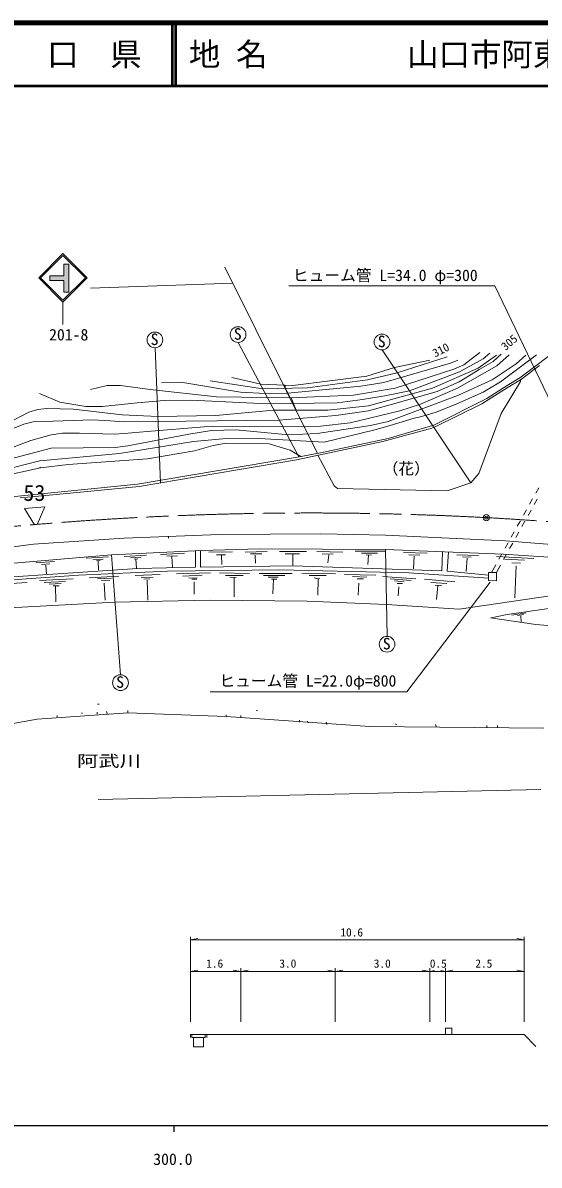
# Model space of a CAD drawing. Units: millimetres, scale not verified, with parts at other scales. Extents: x 40000 to 680000, y 20000 to 380000.
# Drawn here: x 344017 to 426008, y 198715 to 380000 of the extents above; entities that cross this region are included whole.
import ezdxf
from ezdxf.enums import TextEntityAlignment as Align

# ---------------------------------------------------------------- set-up
doc = ezdxf.new("R2010")
doc.units = ezdxf.units.MM
doc.header["$LTSCALE"] = 1000
doc.header["$PDMODE"] = 32
doc.header["$PDSIZE"] = 500
doc.linetypes.add('CHAIN', pattern=[18.5, 12, -1.5, 3.5, -1.5])
for name, color, linetype, lineweight in [('M-BGD', 7, 'Continuous', 13), ('M-BMK', 2, 'CHAIN', 13), ('M-BMK-SRVR', 3, 'Continuous', 13), ('M-STR-HTXT', 7, 'Continuous', 13), ('M-STR-STRC', 7, 'Continuous', 13), ('M-TTL', 2, 'Continuous', 140), ('M-TTL-BAND', 7, 'Continuous', 25), ('M-TTL-LINE', 7, 'Continuous', 50)]:
    doc.layers.add(name, color=color, linetype=linetype, lineweight=lineweight)
doc.layers.add('M-TTL-TXT', color=7, linetype='Continuous')
doc.styles.add('ＭＳ ゴシック', font='')
doc.styles.get('ＭＳ ゴシック').set_extended_font_data('MS Gothic')

msp = doc.modelspace()

# ---------------------------------------------------------------- hatches: boundary and pattern name
at = {"layer": 'M-STR-STRC'}
msp.add_hatch(color=256, dxfattribs=at).paths.add_polyline_path([(351345, 337279), (351345, 341698), (350514, 341698), (350514, 339857), (348328, 339857), (348328, 339136), (350546, 339136), (350546, 337279)])

# ---------------------------------------------------------------- linework, layer by layer
at = {"layer": 'M-BGD'}
for p, q in [((365024, 328436), (365871, 307016)), ((378232, 329283), (387862, 311123)), ((429032, 328267), (425900, 325896)), ((401092, 328098), (415147, 307016)), ((408628, 326489), (403040, 325304)), ((411422, 326997), (403463, 324457)), ((413115, 326489), (411930, 325981)), ((417094, 326658), (413369, 324626)), ((416586, 327674), (414046, 325727)), ((419211, 327251), (416332, 325219)), ((418195, 327590), (417094, 326658)), ((419973, 327420), (418703, 326235)), ((421243, 327336), (419296, 325558)), ((425561, 327336), (419888, 323018)), ((423868, 327251), (422344, 325896)), ((403040, 325304), (398637, 323949)), ((411930, 325981), (401346, 322933)), ((412438, 325050), (403124, 322002)), ((413369, 324626), (405410, 321578)), ((416332, 325219), (409051, 322002)), ((414046, 325727), (412438, 325050)), ((419296, 325558), (413030, 322002)), ((415909, 324626), (413284, 323018)), ((416502, 324965), (415909, 324626)), ((418703, 326235), (416502, 324965)), ((422344, 325896), (418534, 323356)), ((422922, 323637), (425900, 325896)), ((423021, 323356), (426069, 325642)), ((366040, 322848), (369427, 322933)), ((369427, 322933), (378571, 321409)), ((382127, 321917), (373745, 323187)), ((381788, 322679), (377216, 323695)), ((398637, 323949), (386868, 322425)), ((398722, 323356), (389239, 322086)), ((401346, 322933), (397706, 322340)), ((403463, 324457), (398722, 323356)), ((413284, 323018), (409813, 321494)), ((418534, 323356), (413200, 320901)), ((419888, 323018), (417094, 321409)), ((419973, 318022), (423021, 323102)), ((420904, 322425), (422922, 323637)), ((421074, 322171), (423021, 323356)), ((423021, 323102), (423021, 323356)), ((346652, 321155), (349869, 319800)), ((357404, 322425), (354780, 321832)), ((359521, 322425), (357404, 322425)), ((359521, 322425), (364262, 321832)), ((374761, 320647), (364262, 321832)), ((378571, 321409), (382550, 321155)), ((386868, 322425), (381788, 322679)), ((389239, 322086), (382127, 321917)), ((382550, 321155), (386106, 321240)), ((385514, 322425), (385683, 322340)), ((385683, 322340), (385683, 322086)), ((385683, 322086), (386445, 320562)), ((386106, 321240), (397706, 322340)), ((396520, 320901), (386614, 320478)), ((403124, 322002), (396520, 320901)), ((409051, 322002), (398891, 319208)), ((405410, 321578), (401516, 320816)), ((413200, 320901), (402024, 316752)), ((409813, 321494), (402701, 319462)), ((413030, 322002), (407188, 319462)), ((417094, 321409), (412946, 319546)), ((421074, 322171), (416925, 319546)), ((420904, 322425), (417687, 320393)), ((349869, 319800), (354018, 319123)), ((354018, 319123), (356642, 319123)), ((356642, 319123), (362146, 319716)), ((366464, 320054), (362146, 319716)), ((366464, 320054), (370697, 320139)), ((370697, 320139), (382889, 319546)), ((386614, 320478), (374761, 320647)), ((382889, 319546), (393980, 319716)), ((386445, 320562), (386614, 320478)), ((386614, 320478), (387376, 318615)), ((398891, 319208), (392456, 318530)), ((397960, 320224), (393980, 319716)), ((401516, 320816), (397960, 320224)), ((402701, 319462), (398891, 318446)), ((407188, 319462), (403886, 318446)), ((417687, 320393), (409305, 316160)), ((416925, 319546), (409474, 315906)), ((412946, 319546), (409644, 318192)), ((344958, 318192), (337254, 314212)), ((346398, 318615), (344958, 318192)), ((347837, 318784), (346398, 318615)), ((352070, 318700), (347837, 318784)), ((359775, 317768), (352070, 318700)), ((365448, 317514), (359775, 317768)), ((374676, 317684), (365448, 317514)), ((383820, 318530), (374676, 317684)), ((392456, 318530), (383820, 318530)), ((393726, 317684), (384667, 316922)), ((398891, 318446), (393726, 317684)), ((403886, 318446), (396012, 316498)), ((406172, 317260), (402362, 316075)), ((406934, 317430), (406172, 317260)), ((409644, 318192), (406934, 317430)), ((416417, 308455), (419973, 318022)), ((344196, 316329), (336322, 313112)), ((345636, 316668), (344196, 316329)), ((355118, 317006), (345636, 316668)), ((357828, 316837), (355118, 317006)), ((357828, 316837), (360114, 316668)), ((384667, 316922), (360114, 316668)), ((372814, 315906), (363754, 315144)), ((391271, 315990), (372814, 315906)), ((399230, 316075), (390763, 314805)), ((396012, 316498), (391271, 315990)), ((402024, 316752), (399230, 316075)), ((402362, 316075), (399907, 315398)), ((408966, 315652), (401177, 313535)), ((408712, 315990), (402024, 314043)), ((409305, 316160), (408712, 315990)), ((409474, 315906), (408966, 315652)), ((345297, 313704), (340810, 312011)), ((348514, 314636), (345297, 313704)), ((348514, 314636), (350292, 314890)), ((350292, 314890), (353002, 314890)), ((353002, 314890), (358590, 314720)), ((358590, 314720), (360114, 314805)), ((360114, 314805), (363754, 315144)), ((370358, 314720), (360706, 312858)), ((373999, 315313), (370358, 314720)), ((375777, 313958), (371120, 313535)), ((377894, 315398), (373999, 315313)), ((381534, 314043), (375777, 313958)), ((386191, 314636), (377894, 315398)), ((391864, 313450), (381534, 314043)), ((390763, 314805), (386191, 314636)), ((402024, 314043), (391271, 311757)), ((399907, 315398), (391864, 313450)), ((348514, 312519), (338693, 309894)), ((358674, 312604), (348514, 312519)), ((360706, 312858), (358674, 312604)), ((371120, 313535), (359352, 311672)), ((371290, 312096), (363839, 310826)), ((374253, 312942), (371290, 312096)), ((376285, 313281), (374253, 312942)), ((383143, 313196), (376285, 313281)), ((386445, 312180), (383143, 313196)), ((388163, 311179), (386445, 312180)), ((401177, 313535), (387461, 310656)), ((346736, 310487), (341064, 309048)), ((359352, 311672), (346736, 310487)), ((363839, 310826), (351224, 309894)), ((362230, 306762), (387630, 311080)), ((387461, 310656), (362484, 306423)), ((391271, 311757), (387630, 311080)), ((390885, 311375), (393472, 306508)), ((346821, 309386), (335596, 306907)), ((346736, 309471), (346821, 309386)), ((351224, 309894), (346821, 309386)), ((415147, 307016), (416417, 308455)), ((338016, 304391), (362230, 306762)), ((362484, 306423), (347668, 304984)), ((393472, 306508), (393980, 306084)), ((411422, 305746), (415147, 307016)), ((347668, 304984), (343604, 304645)), ((393980, 306084), (411422, 305746)), ((425948, 306225), (425461, 305352)), ((347498, 303206), (344281, 302952)), ((344281, 302952), (345890, 300327)), ((346313, 300412), (347498, 303206)), ((424974, 304478), (424486, 303605)), ((425700, 304421), (425213, 303547)), ((423024, 300985), (422537, 300112)), ((423999, 302732), (423512, 301859)), ((424726, 302674), (424239, 301801)), ((422050, 299239), (421563, 298366)), ((422777, 299181), (422289, 298308)), ((423751, 300928), (423264, 300054)), ((345720, 297279), (360114, 298210)), ((360114, 298210), (375269, 298803)), ((367141, 298464), (367141, 298210)), ((375269, 298803), (391356, 298888)), ((391356, 298888), (401600, 298718)), ((401600, 298718), (420650, 297787)), ((421075, 297492), (420588, 296619)), ((420650, 297787), (435721, 296602)), ((421802, 297435), (421315, 296561)), ((228711, 281700), (345720, 297279)), ((358082, 295586), (335645, 293638)), ((372390, 296263), (358082, 295586)), ((358082, 295586), (359521, 276536)), ((360096, 295297), (363633, 295541)), ((369681, 295840), (365857, 295650)), ((371459, 296178), (371459, 293638)), ((372221, 296178), (372221, 293638)), ((381619, 296517), (372390, 296263)), ((377306, 296051), (373576, 296009)), ((376193, 295573), (374753, 295552)), ((379333, 296009), (382799, 296110)), ((380180, 295755), (381958, 295755)), ((380927, 295531), (380942, 294231)), ((401600, 296432), (381619, 296517)), ((384752, 296094), (389070, 296094)), ((385683, 295755), (387969, 295755)), ((386868, 295670), (386868, 293808)), ((390678, 296094), (394827, 296009)), ((391525, 295755), (393321, 295693)), ((392626, 295586), (392456, 294316)), ((396774, 296178), (401685, 296178)), ((397790, 295840), (400330, 295840)), ((398552, 295586), (399399, 295501)), ((398891, 295501), (398806, 294062)), ((401600, 296432), (420328, 295669)), ((401854, 282632), (401600, 296432)), ((404439, 295968), (408207, 295851)), ((405305, 295570), (407083, 295535)), ((410575, 293046), (410657, 296063)), ((411587, 296025), (411422, 292961)), ((412955, 295591), (416372, 295462)), ((420101, 295746), (419614, 294873)), ((420312, 295670), (433181, 294824)), ((420828, 295688), (420340, 294815)), ((346070, 294292), (349066, 294538)), ((346971, 294035), (348328, 294152)), ((347665, 293957), (347785, 292569)), ((354089, 295021), (357625, 295266)), ((356791, 294903), (355122, 294802)), ((356271, 294681), (355715, 294633)), ((355969, 294633), (356044, 293157)), ((362799, 295179), (361130, 295078)), ((362279, 294957), (361722, 294908)), ((361976, 294908), (362052, 293433)), ((368572, 295437), (366877, 295343)), ((367703, 295317), (367790, 293604)), ((372221, 293638), (386868, 293808)), ((375556, 295468), (375608, 294062)), ((386868, 293808), (410575, 293046)), ((406135, 295359), (406077, 293347)), ((413833, 295240), (415225, 295204)), ((414570, 295064), (414429, 292923)), ((419126, 293999), (418452, 292792)), ((419211, 295332), (425138, 294993)), ((419853, 293942), (419211, 292792)), ((420566, 294908), (423698, 294739)), ((423026, 294249), (421663, 294323)), ((422344, 293808), (422161, 288734)), ((362230, 293384), (338862, 291860)), ((352832, 292368), (339116, 291352)), ((366972, 292961), (352832, 292368)), ((354526, 291945), (359256, 292170)), ((361838, 292280), (365817, 292432)), ((371459, 293638), (362230, 293384)), ((362833, 291999), (364693, 292046)), ((384836, 293215), (366972, 292961)), ((373830, 292707), (368411, 292538)), ((372475, 292368), (369427, 292199)), ((371713, 291945), (370358, 291860)), ((375269, 292707), (380010, 292622)), ((376200, 292284), (378994, 292284)), ((376878, 292030), (377912, 292002)), ((377555, 291945), (377555, 288897)), ((381534, 292622), (386784, 292622)), ((382212, 292284), (385598, 292284)), ((382974, 292030), (384582, 292030)), ((405326, 292707), (384836, 293215)), ((388308, 292622), (393642, 292538)), ((389493, 292284), (392202, 292284)), ((390255, 291945), (390932, 291776)), ((395081, 292453), (400076, 292368)), ((396351, 292114), (398637, 292030)), ((401177, 292114), (406426, 291776)), ((417941, 291860), (405326, 292707)), ((411422, 292961), (417941, 292368)), ((419211, 292792), (417941, 292792)), ((417941, 292792), (417941, 291475)), ((419209, 291462), (419211, 292792)), ((344704, 291183), (340388, 290939)), ((351986, 291776), (346652, 291522)), ((350800, 291352), (347414, 291183)), ((350123, 291014), (348176, 290929)), ((348853, 290675), (349784, 290675)), ((349192, 290675), (349276, 288135)), ((358082, 291860), (355880, 291776)), ((356438, 291471), (357828, 291522)), ((356932, 291064), (357066, 288389)), ((363254, 291695), (364178, 291741)), ((363745, 291566), (363863, 288371)), ((370866, 291691), (371628, 291691)), ((371205, 291268), (371205, 289320)), ((383482, 291691), (384328, 291691)), ((383820, 291691), (383736, 289405)), ((390932, 291776), (390848, 289151)), ((390932, 291776), (391186, 291860)), ((397113, 291776), (398129, 291776)), ((397367, 291098), (397282, 289151)), ((402362, 291776), (405664, 291522)), ((404564, 291268), (403040, 291437)), ((403463, 291014), (404310, 291014)), ((403717, 290506), (403632, 289066)), ((407781, 291691), (412607, 291268)), ((408797, 291183), (411337, 291014)), ((409474, 290760), (410575, 290675)), ((409898, 290675), (409728, 288474)), ((417941, 291475), (419209, 291462)), ((373745, 288389), (358590, 288050)), ((389154, 288220), (373745, 288389)), ((427762, 289066), (413284, 286950)), ((358590, 288050), (340894, 287119)), ((401770, 287712), (389154, 288220)), ((413284, 286950), (401770, 287712)), ((427932, 287119), (420904, 286103)), ((418280, 285595), (425476, 284494)), ((420904, 286103), (418364, 285595)), ((421647, 286005), (423957, 286364)), ((422547, 285932), (423499, 286078)), ((423078, 285880), (423140, 284965)), ((425476, 284494), (487283, 280007)), ((360706, 270524), (346313, 269508)), ((353340, 270440), (353510, 270440)), ((355796, 270609), (355796, 270270)), ((355880, 271879), (356134, 271879)), ((357320, 270694), (357404, 270355)), ((360706, 270863), (360706, 270524)), ((376285, 269932), (360706, 270524)), ((376285, 270186), (376285, 269932)), ((381111, 270863), (381280, 270863)), ((346313, 269508), (331158, 266799)), ((349446, 270101), (349446, 269847)), ((399145, 268323), (376285, 269932)), ((378656, 270101), (378656, 269762)), ((387969, 269339), (387969, 269000)), ((389239, 269170), (389324, 268916)), ((392202, 269000), (392287, 268662)), ((426746, 268069), (399145, 268323)), ((403209, 268746), (403378, 268662)), ((409559, 268662), (409644, 268323)), ((417687, 268492), (417687, 268238)), ((419380, 268492), (419380, 268154)), ((370625, 221469), (370625, 234969)), ((370625, 234469), (371807, 234678)), ((370625, 234469), (423625, 234469)), ((423625, 234469), (422443, 234678)), ((423625, 221469), (423625, 234969)), ((370625, 229469), (371807, 229678)), ((370625, 229469), (378625, 229469)), ((378625, 229469), (377443, 229678)), ((378625, 221469), (378625, 229969)), ((378625, 229469), (379807, 229678)), ((378625, 229469), (393625, 229469)), ((393625, 229469), (392443, 229678)), ((393625, 221469), (393625, 229969)), ((393625, 229469), (394807, 229678)), ((393625, 229469), (408625, 229469)), ((408625, 229469), (407443, 229678)), ((408625, 221469), (408625, 229969)), ((408625, 229469), (409364, 229600)), ((408625, 229469), (411125, 229469)), ((411125, 229469), (410386, 229600)), ((411125, 221469), (411125, 229969)), ((411125, 229469), (412307, 229678)), ((411125, 229469), (423625, 229469)), ((423625, 229469), (422443, 229678)), ((370625, 219469), (378625, 219469)), ((370625, 219469), (370875, 219469)), ((370625, 219469), (370625, 218969)), ((370875, 219469), (370875, 218969)), ((373225, 219469), (372975, 219469)), ((372975, 219469), (372975, 218969)), ((373225, 219469), (373225, 218969)), ((378625, 219469), (393625, 219469)), ((393625, 219469), (408625, 219469)), ((408625, 219469), (411125, 219469)), ((411125, 219469), (411125, 220469)), ((411125, 220469), (412125, 220469)), ((411125, 219469), (423625, 219469)), ((412125, 220469), (412125, 219469)), ((423625, 219469), (425488, 217522)), ((370875, 218969), (371125, 218969)), ((371125, 218969), (371125, 217469)), ((371125, 218969), (372725, 218969)), ((372975, 218969), (372725, 218969)), ((372725, 218969), (372725, 217469)), ((371125, 217469), (372725, 217469))]:
    msp.add_line(p, q, dxfattribs=at)
for centre in [(378199, 330533), (364991, 329686), (401057, 329347), (401854, 281382), (359521, 275286)]:
    msp.add_circle(centre, 1250, dxfattribs=at)
at = {"layer": 'M-BMK'}
for centre, radius, start, end in [((389835, -223861), 526076, 86.97241, 97.91533), ((389403, -211772), 514029, 75.65159, 86.85317)]:
    msp.add_arc(centre, radius, start, end, dxfattribs=at)
at = {"layer": 'M-BMK-SRVR'}
msp.add_circle((417621, 301481), 500, dxfattribs=at)
msp.add_point((417621, 301481), dxfattribs=at)
at = {"layer": 'M-STR-HTXT'}
for p, q in [((376116, 341221), (390827, 311674)), ((377386, 338681), (354780, 337919)), ((418957, 338258), (386267, 338258)), ((418957, 338258), (436279, 302210)), ((418235, 291216), (404987, 273826)), ((404987, 273826), (373787, 273826)), ((426281, 258339), (355965, 256724))]:
    msp.add_line(p, q, dxfattribs=at)
at = {"layer": 'M-STR-STRC'}
for p, q in [((346531, 339534), (350392, 343395)), ((346828, 339534), (350392, 343098)), ((350392, 343395), (354253, 339534)), ((350392, 343098), (353956, 339534)), ((350514, 339857), (350514, 341698)), ((350514, 341698), (351345, 341698)), ((351345, 341698), (351345, 337279)), ((350392, 335674), (346531, 339534)), ((350392, 335971), (346828, 339534)), ((348328, 339857), (348328, 339136)), ((348328, 339857), (350514, 339857)), ((350546, 339136), (348328, 339136)), ((354253, 339534), (350392, 335674)), ((353956, 339534), (350392, 335971)), ((350546, 337279), (350546, 339136)), ((351345, 337279), (350546, 337279)), ((350392, 335674), (350392, 332118))]:
    msp.add_line(p, q, dxfattribs=at)
at = {"layer": 'M-TTL'}
msp.add_line((680000, 380000), (40000, 380000), dxfattribs=at)
at = {"layer": 'M-TTL-BAND'}
for p, q in [((40000, 205000), (579000, 205000)), ((368000, 205000), (368000, 204000))]:
    msp.add_line(p, q, dxfattribs=at)
at = {"layer": 'M-TTL-LINE'}
for p, q in [((367750, 380000), (367750, 370000)), ((368250, 380000), (368250, 370000)), ((40000, 370000), (680000, 370000))]:
    msp.add_line(p, q, dxfattribs=at)

# ---------------------------------------------------------------- texts
at = {"layer": 'M-BGD', "style": 'ＭＳ ゴシック'}
for s, height, p in [('S', 1833, (364312, 328312)), ('S', 1833, (377520, 329159)), ('S', 1833, (400378, 327974)), ('（花）', 1833, (401151, 307797)), ('53', 2566, (344105, 303357)), ('S', 1833, (401176, 280008)), ('S', 1833, (358842, 273912)), ('10.6', 1320, (394446, 234607)), ('1.6', 1320, (373137, 229656)), ('3.0', 1320, (384749, 229656)), ('3.0', 1320, (399749, 229656)), ('0.5', 1320, (408645, 229656)), ('2.5', 1320, (415874, 229656))]:
    msp.add_text(s, height=height, dxfattribs=at).set_placement(p, align=Align.BOTTOM_LEFT)
for s, rotation, p in [('305', 40.506, (420922, 327610)), ('310', 27.042, (409674, 326531))]:
    msp.add_text(s, height=1320, rotation=rotation, dxfattribs=at).set_placement(p, align=Align.BOTTOM_LEFT)
at = {"layer": 'M-BGD', "style": 'ＭＳ ゴシック', "width": 1.35}
msp.add_text('阿武川', height=1833, dxfattribs=at).set_placement((352629, 261396), align=Align.BOTTOM_LEFT)
at = {"layer": 'M-STR-HTXT', "style": 'ＭＳ ゴシック'}
for s, p in [('ヒューム管 L=34.0 φ=300', (386889, 338469)), ('ヒューム管 L=22.0φ=800', (375220, 274112))]:
    msp.add_text(s, height=1833, dxfattribs=at).set_placement(p, align=Align.BOTTOM_LEFT)
at = {"layer": 'M-STR-STRC', "style": 'ＭＳ ゴシック'}
msp.add_text('201-8', height=1833, dxfattribs=at).set_placement((348185, 329046), align=Align.BOTTOM_LEFT)
at = {"layer": 'M-TTL-BAND', "style": 'ＭＳ ゴシック'}
msp.add_text('300.0', height=1833, dxfattribs=at).set_placement((367844, 198195), align=Align.BOTTOM_CENTER)
at = {"layer": 'M-TTL-TXT', "style": 'ＭＳ ゴシック'}
msp.add_text('山\u3000口\u3000県', height=3666, dxfattribs=at).set_placement((350375, 375000), align=Align.MIDDLE_CENTER)
for s, p in [('地 名', (370380, 375000)), ('山口市阿東徳佐下', (405024, 375000))]:
    msp.add_text(s, height=3666, dxfattribs=at).set_placement(p, align=Align.MIDDLE_LEFT)

doc.saveas('drawing.dxf')
